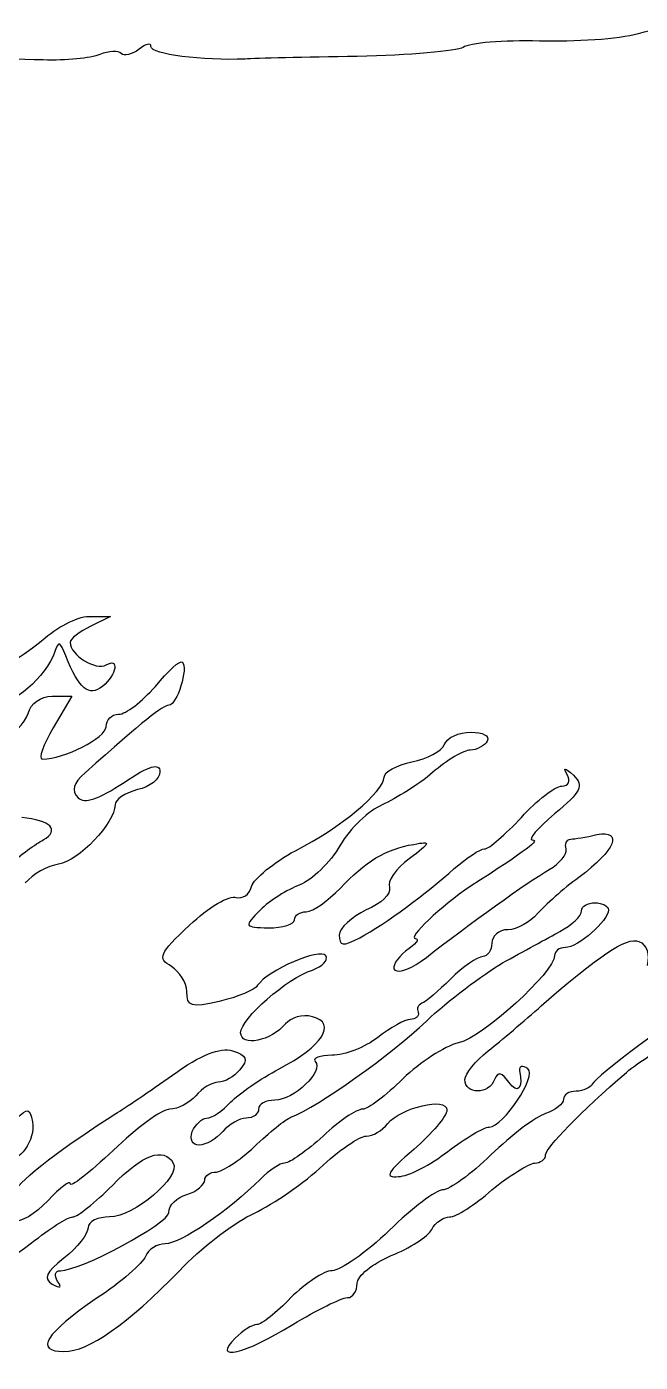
# Model space of a CAD drawing. Extents: x 0 to 69.4, y 0 to 30.3.
# Drawn here: x 57.556 to 58.743, y -0.021 to 2.562 of the extents above; entities that cross this region are included whole.
import ezdxf

# ---------------------------------------------------------------- set-up
doc = ezdxf.new("R2010")
doc.units = 0
doc.header["$MEASUREMENT"] = 0
doc.layers.get('0').update_dxf_attribs({"linetype": 'CONTINUOUS'})

msp = doc.modelspace()

# ---------------------------------------------------------------- linework, layer by layer
at = {"color": 0, "linetype": 'CONTINUOUS'}
for p, q in [((57.6796, 1.42171), (57.7178, 1.42171)), ((57.7178, 1.42171), (57.6796, 1.40261)), ((57.605, 1.2672), (57.6432, 1.2672)), ((57.6432, 1.2672), (57.6068, 1.20643)), ((58.4469, 1.18045), (58.4469, 1.18045))]:
    msp.add_line(p, q, dxfattribs=at)
for points in [[(58.8567, 2.53965), (58.8167, 2.56049), (58.7889, 2.56222), (58.7386, 2.54833)], [(58.5476, 2.53444), (58.4782, 2.53618), (58.4122, 2.53097), (58.4, 2.52229)], [(58.7386, 2.54833), (58.7021, 2.53792), (58.6153, 2.53271), (58.5476, 2.53444)], [(57.6969, 2.5084), (57.6796, 2.50146), (57.6311, 2.49625), (57.5876, 2.49799)], [(57.7386, 2.51014), (57.7335, 2.51708), (57.7143, 2.51535), (57.6969, 2.5084)], [(57.7733, 2.51882), (57.7594, 2.5084), (57.7439, 2.50493), (57.7386, 2.51014)], [(57.796, 2.52403), (57.796, 2.53097), (57.7856, 2.52924), (57.7733, 2.51882)], [(57.9782, 2.49972), (57.8967, 2.49625), (57.796, 2.5084), (57.796, 2.52403)], [(58.4, 2.52229), (58.3879, 2.51535), (58.2958, 2.50667), (58.1951, 2.50493)], [(57.5876, 2.49799), (57.3967, 2.50319), (57.2404, 2.50146), (57.1364, 2.49278)], [(58.1951, 2.50493), (58.0946, 2.50319), (57.9974, 2.50146), (57.9782, 2.49972)], [(57.5911, 1.38005), (57.6189, 1.40435), (57.6588, 1.42344), (57.6796, 1.42171)], [(57.6796, 1.40261), (57.6571, 1.39219), (57.6397, 1.37831), (57.6397, 1.37137)], [(57.5286, 1.33664), (57.5339, 1.33664), (57.5617, 1.35574), (57.5911, 1.38005)], [(57.6311, 1.34532), (57.6207, 1.3731), (57.6172, 1.37484), (57.6103, 1.354)], [(57.6397, 1.37137), (57.6397, 1.34706), (57.69, 1.31581), (57.7092, 1.32796)], [(57.6103, 1.354), (57.5929, 1.30366), (57.5286, 1.24984), (57.4887, 1.24984)], [(57.7022, 1.2863), (57.6761, 1.26546), (57.6571, 1.28109), (57.6311, 1.34532)], [(57.7092, 1.32796), (57.7351, 1.34359), (57.73, 1.30887), (57.7022, 1.2863)], [(57.8046, 1.2863), (57.8289, 1.31581), (57.8532, 1.33838), (57.8567, 1.33317)], [(57.8567, 1.33317), (57.8689, 1.32275), (57.8463, 1.24984), (57.8307, 1.24984)], [(57.5582, 1.23421), (57.5633, 1.25331), (57.5825, 1.2672), (57.605, 1.2672)], [(57.7335, 1.23248), (57.7474, 1.23248), (57.7786, 1.25678), (57.8046, 1.2863)], [(57.8307, 1.24984), (57.8185, 1.24984), (57.7821, 1.22032), (57.6692, 1.11968)], [(57.5026, 1.18045), (57.5286, 1.19081), (57.5529, 1.21512), (57.5582, 1.23421)], [(57.7092, 1.20817), (57.7092, 1.22206), (57.7196, 1.23248), (57.7335, 1.23248)], [(57.6068, 1.20643), (57.5876, 1.1735), (57.5772, 1.14573), (57.586, 1.14573)], [(57.586, 1.14573), (57.6276, 1.14573), (57.7092, 1.18734), (57.7092, 1.20817)], [(58.3636, 1.1735), (58.3687, 1.18734), (58.3914, 1.19775), (58.4157, 1.19775)], [(58.4157, 1.19775), (58.4382, 1.19775), (58.4521, 1.19081), (58.4469, 1.18045)], [(58.3011, 1.14052), (58.3306, 1.14573), (58.3583, 1.16135), (58.3636, 1.1735)], [(58.4139, 1.16309), (58.4018, 1.16309), (58.3687, 1.14399), (58.341, 1.11968)], [(58.4469, 1.18045), (58.4417, 1.17177), (58.4261, 1.16309), (58.4139, 1.16309)], [(57.7439, 1.10059), (57.7925, 1.13357), (57.8133, 1.13878), (57.8133, 1.12142)], [(58.2472, 1.111), (58.2472, 1.12142), (58.2715, 1.13357), (58.3011, 1.14052)], [(57.6692, 1.11968), (57.6449, 1.09885), (57.6414, 1.08496), (57.6553, 1.07107)], [(57.8133, 1.12142), (57.8133, 1.10753), (57.7942, 1.09191), (57.7699, 1.0867)], [(58.0754, 0.96864), (58.1622, 1.01204), (58.2472, 1.08323), (58.2472, 1.111)], [(58.341, 1.11968), (58.315, 1.09711), (58.2699, 1.06934), (58.2437, 1.05718)], [(58.6136, 1.11448), (58.6344, 1.09364), (58.6292, 1.08323), (58.5771, 1.03982)], [(58.591, 1.09364), (58.6049, 1.09364), (58.6083, 1.10232), (58.6014, 1.11621)], [(58.6014, 1.11621), (58.5928, 1.1301), (58.5963, 1.1301), (58.6136, 1.11448)], [(57.6553, 1.07107), (57.6675, 1.05892), (57.6935, 1.0676), (57.7439, 1.10059)], [(57.7699, 1.0867), (57.7456, 1.07975), (57.7265, 1.0676), (57.7265, 1.05718)], [(58.5129, 1.03288), (58.5424, 1.06586), (58.5789, 1.09364), (58.591, 1.09364)], [(57.7265, 1.05718), (57.7265, 1.02246), (57.6553, 0.94781), (57.6172, 0.9426)], [(58.2437, 1.05718), (58.2178, 1.04677), (58.1812, 1.01204), (58.1622, 0.97906)], [(58.5771, 1.03982), (58.5442, 1.01204), (58.525, 0.98947), (58.5338, 0.98947)], [(57.5876, 0.98947), (57.6207, 1.00857), (57.6015, 1.02767), (57.546, 1.03288)], [(58.4417, 0.97211), (58.4504, 0.97211), (58.4817, 0.99989), (58.5129, 1.03288)], [(58.6588, 0.99989), (58.7108, 1.00857), (58.6951, 0.97038), (58.624, 0.91656)], [(57.52, 0.93913), (57.5425, 0.95996), (57.5738, 0.98253), (57.5876, 0.98947)], [(58.3046, 0.98079), (58.3393, 0.98774), (58.3375, 0.98427), (58.2958, 0.95302)], [(58.5338, 0.98947), (58.5493, 0.98947), (58.5268, 0.97211), (58.4139, 0.8992)], [(58.5997, 0.97211), (58.5963, 0.98079), (58.5997, 0.98947), (58.6083, 0.99121)], [(58.6083, 0.99121), (58.6153, 0.99121), (58.6379, 0.99468), (58.6588, 0.99989)], [(57.9904, 0.8992), (57.9956, 0.91482), (58.0338, 0.94607), (58.0754, 0.96864)], [(58.1622, 0.97906), (58.1431, 0.94607), (58.1067, 0.91135), (58.0842, 0.90267)], [(58.1622, 0.89572), (58.2108, 0.94781), (58.2507, 0.97211), (58.3046, 0.98079)], [(58.3826, 0.93392), (58.4069, 0.95475), (58.4331, 0.97211), (58.4417, 0.97211)], [(58.5667, 0.93218), (58.5875, 0.94434), (58.6014, 0.9617), (58.5997, 0.97211)], [(57.6172, 0.9426), (57.5964, 0.93913), (57.5668, 0.9235), (57.5529, 0.90614)], [(58.2004, 0.80024), (58.2507, 0.82802), (58.3289, 0.88531), (58.3826, 0.93392)], [(58.2958, 0.95302), (58.2699, 0.93392), (58.2525, 0.90961), (58.2576, 0.89746)], [(58.3289, 0.76204), (58.4088, 0.82454), (58.5268, 0.90961), (58.5667, 0.93218)], [(58.624, 0.91656), (58.5944, 0.89572), (58.5581, 0.86274), (58.5442, 0.84711)], [(57.8706, 0.82454), (57.9071, 0.85927), (57.9488, 0.88357), (57.9608, 0.87836)], [(57.9608, 0.87836), (57.9731, 0.87489), (57.9869, 0.88357), (57.9904, 0.8992)], [(58.0842, 0.90267), (58.0599, 0.89399), (58.0251, 0.87142), (58.0078, 0.85406)], [(58.0963, 0.85059), (58.1101, 0.85059), (58.1379, 0.87142), (58.1622, 0.89572)], [(58.2576, 0.89746), (58.2611, 0.88531), (58.2421, 0.86621), (58.2125, 0.85406)], [(58.4139, 0.8992), (58.3583, 0.86274), (58.2907, 0.7985), (58.3081, 0.7985)], [(58.0078, 0.85406), (57.9747, 0.82107), (57.9765, 0.82107), (58.0233, 0.81934)], [(58.2125, 0.85406), (58.1847, 0.84017), (58.1604, 0.81934), (58.1604, 0.80545)], [(58.6812, 0.85406), (58.6812, 0.83322), (58.6222, 0.78114), (58.5979, 0.78114)], [(58.6292, 0.85232), (58.6292, 0.861), (58.6414, 0.86795), (58.6553, 0.86795)], [(58.6553, 0.86795), (58.6692, 0.86795), (58.6812, 0.861), (58.6812, 0.85406)], [(58.0233, 0.81934), (58.0511, 0.81934), (58.0738, 0.82628), (58.0738, 0.83496)], [(58.0738, 0.83496), (58.0738, 0.84364), (58.0842, 0.85059), (58.0963, 0.85059)], [(58.5442, 0.84711), (58.5285, 0.82975), (58.5042, 0.81586), (58.4868, 0.81586)], [(58.5875, 0.81239), (58.6101, 0.82454), (58.6292, 0.84191), (58.6292, 0.85232)], [(57.8358, 0.74468), (57.8081, 0.76031), (57.8115, 0.76899), (57.8706, 0.82454)], [(58.1604, 0.80545), (58.1604, 0.78461), (58.1674, 0.78288), (58.2004, 0.80024)], [(58.4868, 0.81586), (58.4694, 0.81586), (58.4556, 0.80371), (58.4556, 0.78982)], [(58.4764, 0.75163), (58.5146, 0.77246), (58.565, 0.80024), (58.5875, 0.81239)], [(58.5511, 0.66835), (58.6622, 0.76552), (58.716, 0.80197), (58.7403, 0.79329)], [(58.1344, 0.76552), (58.124, 0.78114), (58.0217, 0.73774), (58.0025, 0.70828)], [(58.3081, 0.7985), (58.3167, 0.7985), (58.3081, 0.78809), (58.2889, 0.7742)], [(58.4556, 0.78982), (58.4556, 0.77593), (58.4469, 0.76378), (58.4382, 0.76378)], [(58.5979, 0.78114), (58.5858, 0.78114), (58.5771, 0.7742), (58.5771, 0.76552)], [(58.7403, 0.79329), (58.756, 0.78635), (58.7611, 0.76899), (58.756, 0.74642)], [(58.1085, 0.73774), (58.1275, 0.74468), (58.1396, 0.75684), (58.1344, 0.76552)], [(58.2889, 0.7742), (58.2715, 0.76031), (58.2611, 0.74295), (58.2681, 0.73774)], [(58.2681, 0.73774), (58.275, 0.73079), (58.3028, 0.74121), (58.3289, 0.76204)], [(58.3289, 0.63884), (58.3706, 0.67876), (58.4382, 0.72906), (58.4764, 0.75163)], [(58.4382, 0.76378), (58.4278, 0.76378), (58.4, 0.74468), (58.3757, 0.72038)], [(58.5771, 0.76552), (58.5771, 0.73427), (58.4382, 0.60759), (58.3914, 0.59717)], [(57.8654, 0.69613), (57.8654, 0.71343), (57.8515, 0.73427), (57.8358, 0.74468)], [(57.9696, 0.61626), (57.9696, 0.64404), (58.0599, 0.72211), (58.1085, 0.73774)], [(58.0025, 0.70828), (57.9974, 0.6996), (57.9643, 0.68571), (57.9279, 0.67703)], [(58.3757, 0.72038), (58.3532, 0.69786), (58.3271, 0.67529), (58.3201, 0.67356)], [(57.9279, 0.67703), (57.874, 0.66488), (57.8654, 0.66661), (57.8654, 0.69613)], [(58.3201, 0.67356), (58.3132, 0.67009), (58.3097, 0.66314), (58.3132, 0.6562)], [(58.881, 0.68918), (58.815, 0.64925), (58.6553, 0.5312), (58.65, 0.51731)], [(58.0442, 0.54682), (58.1275, 0.59022), (58.1569, 0.63536), (58.1085, 0.64751)], [(58.1085, 0.64751), (58.0893, 0.65272), (58.0668, 0.64578), (58.0564, 0.63363)], [(58.3132, 0.6562), (58.315, 0.64751), (58.3081, 0.64231), (58.2976, 0.64231)], [(58.4486, 0.58154), (58.4729, 0.60064), (58.5199, 0.64057), (58.5511, 0.66835)], [(58.0564, 0.63363), (58.0286, 0.60064), (57.9696, 0.58849), (57.9696, 0.61626)], [(58.0668, 0.45307), (58.1206, 0.4739), (58.2611, 0.5746), (58.3289, 0.63884)], [(58.2976, 0.64231), (58.2872, 0.64231), (58.2594, 0.62668), (58.2351, 0.60759)], [(58.2351, 0.60759), (58.2108, 0.58849), (58.1708, 0.57286), (58.1465, 0.57286)], [(58.3914, 0.59717), (58.3636, 0.59022), (58.3167, 0.55897), (58.2838, 0.52772)], [(58.716, 0.53988), (58.7403, 0.56071), (58.7854, 0.58849), (58.815, 0.60064)], [(57.8376, 0.53467), (57.8932, 0.5746), (57.9296, 0.58849), (57.9539, 0.58154)], [(57.9539, 0.58154), (57.9817, 0.57286), (57.9851, 0.56418), (57.9678, 0.54509)], [(58.1465, 0.57286), (58.1222, 0.57286), (58.1085, 0.56765), (58.1136, 0.56071)], [(58.4035, 0.52599), (58.4035, 0.5364), (58.4243, 0.56245), (58.4486, 0.58154)], [(57.9678, 0.54509), (57.9574, 0.5312), (57.9383, 0.52078), (57.9261, 0.52078)], [(57.9504, 0.48258), (57.9661, 0.49821), (58.0078, 0.52772), (58.0442, 0.54682)], [(58.1136, 0.56071), (58.1326, 0.54335), (58.0719, 0.48606), (58.0356, 0.48606)], [(58.4504, 0.43397), (58.4782, 0.43397), (58.5442, 0.53467), (58.525, 0.54682)], [(58.5094, 0.54335), (58.5164, 0.50863), (58.506, 0.49647), (58.4886, 0.52078)], [(58.525, 0.54682), (58.5146, 0.55376), (58.5076, 0.55203), (58.5094, 0.54335)], [(57.7282, 0.46002), (57.7439, 0.47043), (57.7942, 0.50342), (57.8376, 0.53467)], [(57.9261, 0.52078), (57.914, 0.52078), (57.8949, 0.50863), (57.8828, 0.49474)], [(58.2838, 0.52772), (58.2507, 0.49474), (58.216, 0.4687), (58.2056, 0.4687)], [(58.4608, 0.52599), (58.4504, 0.49647), (58.4035, 0.49647), (58.4035, 0.52599)], [(58.4886, 0.52078), (58.4747, 0.53988), (58.4678, 0.54161), (58.4608, 0.52599)], [(58.5597, 0.38015), (58.5597, 0.39404), (58.6275, 0.46349), (58.716, 0.53988)], [(58.65, 0.51731), (58.6465, 0.51036), (58.6326, 0.50342), (58.6187, 0.50342)], [(57.8828, 0.49474), (57.8706, 0.48085), (57.8481, 0.4687), (57.8324, 0.4687)], [(58.2542, 0.44092), (58.2803, 0.47217), (58.3687, 0.493), (58.3687, 0.46696)], [(58.6187, 0.50342), (58.6049, 0.50342), (58.5944, 0.49647), (58.5944, 0.48779)], [(57.5356, 0.4496), (57.5582, 0.47217), (57.5617, 0.47043), (57.5668, 0.44439)], [(57.8324, 0.4687), (57.8168, 0.4687), (57.7682, 0.43224), (57.7231, 0.38883)], [(57.9036, 0.45133), (57.914, 0.45133), (57.9349, 0.46522), (57.9504, 0.48258)], [(58.0043, 0.4687), (58.0043, 0.46002), (57.9939, 0.45133), (57.98, 0.45133)], [(58.0356, 0.48606), (58.0182, 0.48606), (58.0043, 0.47911), (58.0043, 0.4687)], [(58.2056, 0.4687), (58.1935, 0.4687), (58.1604, 0.44613), (58.1292, 0.41661)], [(58.3687, 0.46696), (58.3687, 0.45481), (58.3393, 0.42182), (58.3046, 0.39057)], [(58.5944, 0.48779), (58.5944, 0.47911), (58.5789, 0.46696), (58.5597, 0.46002)], [(57.5668, 0.44439), (57.5738, 0.40967), (57.539, 0.36106), (57.5165, 0.37495)], [(57.5356, 0.31245), (57.5356, 0.32633), (57.6379, 0.40446), (57.7282, 0.46002)], [(57.8758, 0.42529), (57.8828, 0.43918), (57.8949, 0.45133), (57.9036, 0.45133)], [(57.98, 0.45133), (57.9678, 0.45133), (57.9469, 0.43918), (57.9349, 0.42529)], [(57.9956, 0.39578), (58.0251, 0.42356), (58.0564, 0.4496), (58.0668, 0.45307)], [(58.2125, 0.41661), (58.2247, 0.41661), (58.2437, 0.42703), (58.2542, 0.44092)], [(58.5597, 0.46002), (58.5407, 0.45481), (58.4937, 0.41835), (58.4539, 0.38015)], [(57.8897, 0.39925), (57.8758, 0.39925), (57.8706, 0.40967), (57.8758, 0.42529)], [(57.9349, 0.42529), (57.9226, 0.4114), (57.9018, 0.39925), (57.8897, 0.39925)], [(58.1292, 0.41661), (58.0981, 0.38883), (58.065, 0.36453), (58.0546, 0.36453)], [(58.1222, 0.35411), (58.1588, 0.38883), (58.2004, 0.41661), (58.2125, 0.41661)], [(58.3706, 0.3871), (58.4053, 0.41314), (58.44, 0.43397), (58.4504, 0.43397)], [(57.7231, 0.38883), (57.6761, 0.34543), (57.6397, 0.31592), (57.6397, 0.3246)], [(57.7213, 0.32113), (57.7803, 0.38189), (57.8203, 0.39578), (57.8393, 0.36453)], [(57.9226, 0.34717), (57.9331, 0.34717), (57.9678, 0.36974), (57.9956, 0.39578)], [(58.3046, 0.39057), (58.2525, 0.34717), (58.2472, 0.33502), (58.275, 0.33849)], [(57.8393, 0.36453), (57.855, 0.33849), (57.7629, 0.26036), (57.7161, 0.26036)], [(58.0546, 0.36453), (58.046, 0.36453), (58.0251, 0.35064), (58.0078, 0.33328)], [(58.275, 0.33849), (58.2942, 0.33849), (58.3375, 0.36106), (58.3706, 0.3871)], [(58.4539, 0.38015), (58.4157, 0.3437), (58.374, 0.31245), (58.3601, 0.31245)], [(58.4556, 0.31245), (58.4886, 0.34022), (58.5268, 0.36279), (58.5389, 0.36453)], [(58.5389, 0.36453), (58.5493, 0.36453), (58.5597, 0.37147), (58.5597, 0.38015)], [(57.9001, 0.33154), (57.9001, 0.34022), (57.9106, 0.34717), (57.9226, 0.34717)], [(57.9886, 0.26383), (58.0233, 0.27946), (58.0842, 0.31939), (58.1222, 0.35411)], [(57.6397, 0.3246), (57.6397, 0.33154), (57.6207, 0.31765), (57.5964, 0.29161)], [(57.6449, 0.26036), (57.6536, 0.26036), (57.6883, 0.28814), (57.7213, 0.32113)], [(58.0078, 0.33328), (57.9469, 0.27252), (57.8532, 0.20833), (57.8238, 0.20833)], [(57.8654, 0.30377), (57.8844, 0.30897), (57.9001, 0.32286), (57.9001, 0.33154)], [(58.3601, 0.31245), (58.3479, 0.31245), (58.3011, 0.27772), (58.2576, 0.23438)], [(58.374, 0.26036), (58.3861, 0.26036), (58.4226, 0.28293), (58.4556, 0.31245)], [(57.5964, 0.29161), (57.5721, 0.26557), (57.5425, 0.24821), (57.5304, 0.25342)], [(57.8307, 0.26904), (57.8307, 0.28293), (57.8463, 0.29856), (57.8654, 0.30377)], [(57.5651, 0.21007), (57.5999, 0.23779), (57.6346, 0.26036), (57.6449, 0.26036)], [(57.6207, 0.15625), (57.6606, 0.15625), (57.8307, 0.24821), (57.8307, 0.26904)], [(57.7161, 0.26036), (57.6935, 0.26036), (57.6744, 0.25168), (57.6744, 0.23953)], [(57.8515, 0.15625), (57.8914, 0.19965), (57.9539, 0.24647), (57.9886, 0.26383)], [(58.3393, 0.23611), (58.3463, 0.24995), (58.3636, 0.26036), (58.374, 0.26036)], [(57.6744, 0.23953), (57.6744, 0.22743), (57.6536, 0.20139), (57.6276, 0.18056)], [(58.2576, 0.23438), (58.2125, 0.19097), (58.1622, 0.15625), (58.1465, 0.15625)], [(58.2611, 0.18576), (58.2958, 0.19965), (58.3324, 0.22222), (58.3393, 0.23611)], [(57.3846, 0.12674), (57.4001, 0.11111), (57.4939, 0.15451), (57.5651, 0.21007)], [(57.8238, 0.20833), (57.8081, 0.20833), (57.7907, 0.19792), (57.7856, 0.18403)], [(57.7856, 0.18403), (57.7803, 0.17188), (57.7386, 0.13368), (57.69, 0.10243)], [(58.1951, 0.13194), (58.1951, 0.14583), (58.2247, 0.17014), (58.2611, 0.18576)], [(57.6276, 0.18056), (57.5929, 0.15278), (57.5876, 0.14062), (57.605, 0.13021)], [(57.6154, 0.13542), (57.6085, 0.14757), (57.6103, 0.15625), (57.6207, 0.15625)], [(57.6276, 0), (57.6761, 0), (57.749, 0.05208), (57.8515, 0.15625)], [(58.1465, 0.15625), (58.131, 0.15625), (58.0946, 0.13194), (58.0668, 0.10417)], [(57.605, 0.13021), (57.6207, 0.12153), (57.6242, 0.12326), (57.6154, 0.13542)], [(58.1761, 0.10417), (58.1865, 0.10417), (58.1951, 0.11632), (58.1951, 0.13194)], [(58.0668, 0.10417), (58.039, 0.07465), (58.0094, 0.05208), (58.0008, 0.05208)], [(58.0703, 0.05208), (58.1171, 0.07986), (58.1639, 0.10417), (58.1761, 0.10417)], [(57.69, 0.10243), (57.5911, 0.03472), (57.5703, 0), (57.6276, 0)], [(57.9592, 0.02604), (57.9122, -0.02083), (57.9782, -0.00521), (58.0703, 0.05208)], [(58.0008, 0.05208), (57.9921, 0.05208), (57.9731, 0.03993), (57.9592, 0.02604)]]:
    msp.add_open_spline(points, degree=3, dxfattribs=at)

doc.saveas('drawing.dxf')
